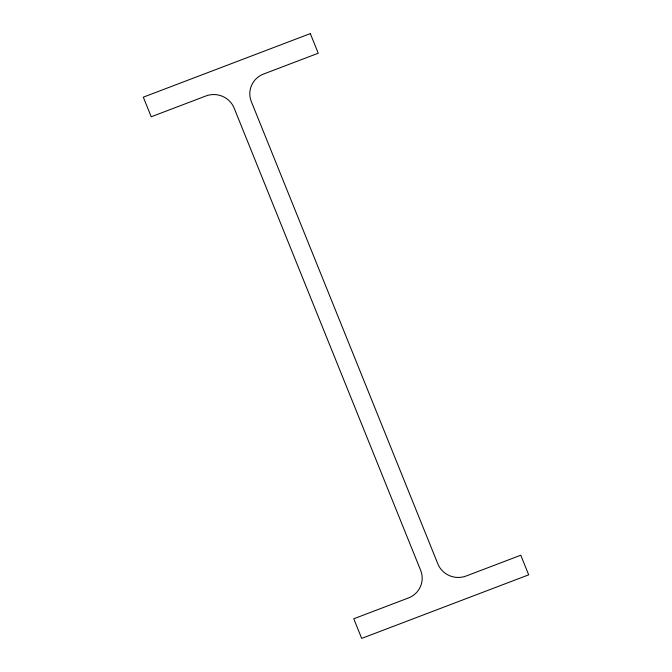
<?xml version="1.0" encoding="UTF-8"?>
<svg xmlns="http://www.w3.org/2000/svg" width="672" height="672" viewBox="0 0 672 672"><rect width="100%" height="100%" fill="white"/><g stroke="black" fill="none" stroke-linecap="round" stroke-linejoin="round"><path stroke-width="1.01" d="M310.321 33.6L143.312 97.163L151.225 116.785L205.859 95.987A21.815 21.286 5.8 0 1 234.15 108.116L420.672 570.419A21.815 21.286 5.8 0 1 408.391 597.988L353.758 618.778L361.679 638.4L528.688 574.837L520.775 555.215L466.141 576.013A21.815 21.286 5.8 0 1 437.85 563.884L251.328 101.581A21.815 21.286 5.8 0 1 263.609 74.012L318.242 53.222L310.321 33.6"/></g></svg>
